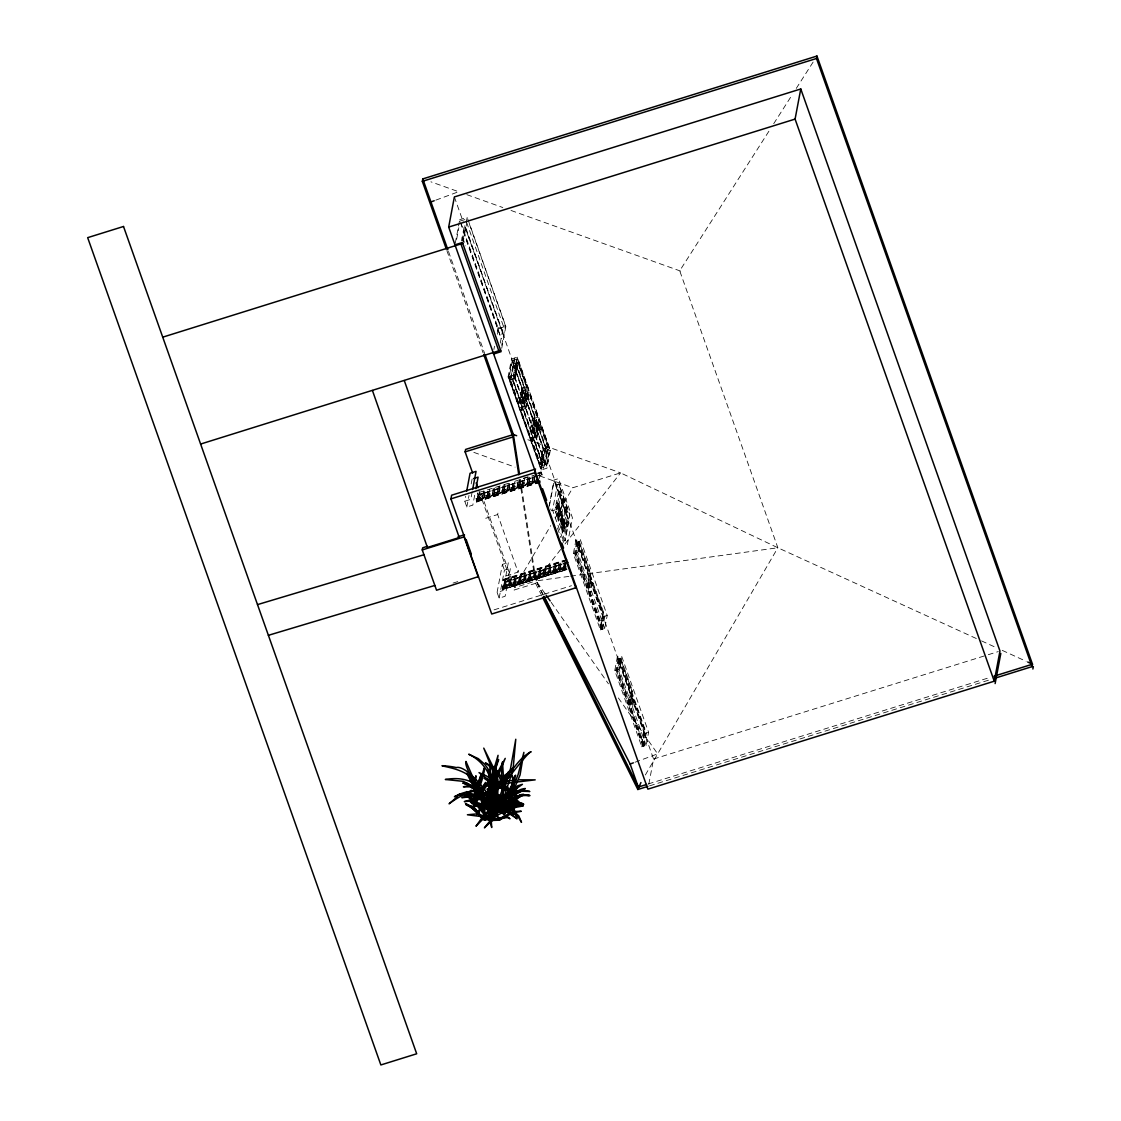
<?xml version="1.0" encoding="UTF-8"?>
<svg xmlns="http://www.w3.org/2000/svg" width="1121" height="1121" viewBox="0 0 1121 1121"><rect width="100%" height="100%" fill="white"/><g stroke="black" fill="none" stroke-linecap="round" stroke-linejoin="round"><path stroke-width="0.75" stroke-dasharray="5 3.75" d="M525.987 394.886L526.968 397.03M526.758 397.058L526.31 394.788M536.651 424.999L537.421 427.171M536.931 424.873L537.646 427.143M538.402 429.918L537.898 427.619L538.612 429.875M563.877 527.416C562.896 522.778 560.906 522.512 563.176 527.683C565.811 524.95 562.027 528.047 564.928 528.93M567.226 526.38C564.522 518.07 570.267 523.717 567.212 526.45M515.184 378.94L515.24 378.225L510.139 379.823L518.883 404.457L523.969 402.873L526.94 387.137L518.21 362.503L513.11 364.087L513.754 365.012L518.07 363.666L518.21 362.503L515.184 378.94L510.139 379.823L514.427 358.061L547.412 451.146L544.007 469.124L511.022 376.039M523.969 402.873L523.325 401.949L526.211 386.661L521.91 388.006L521.854 388.721L526.94 387.137L518.07 363.666M525.511 389.926L521.545 410.398L525.847 409.067L525.917 408.338L520.817 409.936L529.546 434.57L534.647 432.986L537.618 417.25L528.888 392.616L523.787 394.2L520.817 409.936L529.546 434.57L532.573 418.119L537.618 417.25L532.517 418.848M536.525 439.18L539.551 422.729L534.465 424.313L531.494 440.049L540.224 464.683L545.31 463.099L548.281 447.363L539.551 422.729L536.525 439.18L531.494 440.049L536.581 438.451M543.195 448.961L548.281 447.363L543.195 448.961L540.224 464.683L543.251 448.232M534.647 432.986L534.002 432.061L536.889 416.774L528.888 392.616L525.847 409.067M504.632 582.289L504.506 581.771A10.187 1.457 72.7 0 0 503.721 579.529L503.553 579.431M477.448 492.932L478.163 494.978L542.046 474.393A10.187 1.457 72.7 0 0 541.275 472.249L541.107 472.151M455.28 243.173L459.638 220.164L501.227 338.528M456.625 239.319L458.825 227.717M461.488 240.903L464.388 225.587M462.735 240.819L465.902 224.046M466.224 222.364L467.177 217.334L459.722 219.66M462.875 243.341L466.588 223.682M474.673 495.244L472.81 505.123L466.826 506.986L464.795 501.227L465.719 496.281M493.885 349.528L494.501 346.207M497.332 331.284L497.948 327.977L505.403 325.651L468.69 222.056M497.388 334.254L498.411 328.817L460.885 222.911M466.826 506.986L469.012 495.454M471.184 483.922L472.123 478.989M472.179 491.881L470.764 499.363L464.795 501.227M500.26 343.124L503.441 326.267L466.14 221.019M502.39 332.391L464.991 225.321M501.69 345.31L505.403 325.651M501.732 348.295L505.851 326.491L467.177 217.334M476.089 498.565L477.14 501.97L476.089 498.565L538.164 479.213M539.958 480.769L476.131 500.891L539.846 481.035M540.308 482.352L476.663 501.605M477.224 499.139L478.387 493.044L477.7 500.456L477.224 499.139L478.597 498.705L479.746 492.623L479.073 500.022L478.597 498.705M478.163 494.978L537.057 476.257M483.361 491.488L482.675 498.901L483.361 491.488L484.72 491.068L485.197 492.385L484.048 498.481L484.72 491.068M550.341 450.236L544.47 452.057L511.484 358.986L517.356 357.151L550.341 450.236L546.95 468.2L541.079 470.035L508.079 376.95L511.596 358.384M508.64 377.945L511.891 360.724L517.776 358.888L549.794 449.241L546.544 466.462L540.658 468.298L508.64 377.945L514.525 376.124L517.776 358.888M487.187 496.028L488.336 489.947L487.649 497.346L487.187 496.028L488.56 495.608L489.709 489.513L489.022 496.925L488.56 495.608M513.502 363.961L510.531 379.697L519.275 404.331L522.246 388.609M510.868 380.285L514.833 359.813M517.356 357.151L513.026 379.613L521.181 402.621L524.067 387.334L515.912 364.339M493.31 488.392L492.623 495.804L493.31 488.392L494.683 487.971L495.146 489.288L493.997 495.37L494.683 487.971M514.847 378.352L517.818 362.615L526.548 387.263L523.577 402.985M498.285 486.836L497.612 494.249L498.285 486.836L499.658 486.416L500.12 487.733L498.971 493.815L499.658 486.416M506.132 575.844L518.07 572.116L497.668 514.539L498.018 512.717M503.259 485.295L502.586 492.694L503.259 485.295L504.632 484.861L505.109 486.178L503.946 492.273L504.632 484.861M521.91 388.006L518.883 404.457L519.023 403.294L523.325 401.949M521.209 409.81L524.18 394.088M508.247 483.74L507.561 491.138L508.247 483.74L509.607 483.305L508.934 490.718L509.607 483.305M525.525 408.464L528.495 392.742M512.073 488.28L513.222 482.184L512.535 489.597L512.073 488.28L513.432 487.845L514.581 481.764L513.908 489.162L513.432 487.845M497.093 592.392L502.39 564.395L508.359 562.532L503.063 590.529L497.093 592.392L499.139 598.152L505.109 596.288L510.405 568.291L504.422 570.141L499.139 598.152M517.047 486.724L518.196 480.629L517.51 488.041L517.047 486.724L518.42 486.29L519.569 480.208L518.883 487.621L518.42 486.29M532.573 418.119L529.687 433.407L534.002 432.061M502.769 589.212L566.988 569.538L503.287 589.394L502.18 586.269L565.937 566.133L566.203 567.31L502.502 587.166L502.39 588.133L566.105 568.179L502.278 588.315L502.754 589.632L566.511 569.468M568.179 562.434L504.31 582.402L503.567 579.669M522.022 485.169L523.171 479.087L522.484 486.486L522.022 485.169L523.395 484.748L524.544 478.653L523.857 486.066L523.395 484.748M502.754 589.632L502.825 588.903M504.52 580.468L503.847 587.88L504.52 580.468L505.893 580.047L506.37 581.365L505.207 587.446L505.893 580.047M531.886 439.922L534.857 424.2M536.174 420.039L532.209 440.525L540.364 463.519L544.68 462.174L545.31 463.099M528.145 477.532L527.473 484.945L528.145 477.532L529.518 477.112L529.981 478.429L528.832 484.51L529.518 477.112M509.509 578.912L508.822 586.325L509.509 578.912L510.868 578.492L510.195 585.891L510.868 578.492M536.188 438.577L539.159 422.855M533.134 475.977L532.447 483.389L533.134 475.977L534.493 475.556L533.806 482.955L534.969 476.873M514.483 577.371L513.796 584.77L514.483 577.371L515.842 576.937L516.319 578.254L515.17 584.349L515.842 576.937M520.326 479.298L536.09 580.902L535.628 583.326L514.105 590.038L514.567 587.6L550.733 525.581M518.07 572.116L518.42 570.295M519.457 575.816L518.771 583.214L519.457 575.816L520.831 575.381L521.293 576.712L520.144 582.794L520.831 575.381M540.658 468.298L543.909 451.062L511.891 360.724M539.369 478.373L539.944 475.318L539.467 474.001L538.108 474.435M541.079 470.035L544.582 451.469M538.683 475.78L541.961 474.729L541.135 472.389L537.856 473.454M524.432 574.26L523.745 581.673L524.432 574.26L525.805 573.84L526.267 575.157L525.118 581.239L525.805 573.84M529.406 572.705L528.734 580.118L529.406 572.705L530.779 572.285L530.093 579.697L530.779 572.285M534.395 571.164L533.708 578.562L534.395 571.164L535.754 570.729L536.23 572.046L535.067 578.142L535.754 570.729M548.898 507.224L554.04 480.026L558.552 478.625L572.411 517.734L567.282 544.918L564.269 545.843M539.369 569.608L538.683 577.021L539.369 569.608L540.728 569.188L541.205 570.505L540.056 576.586L540.728 569.188M544.344 568.053L543.657 575.465L544.344 568.053L545.717 567.632L546.179 568.95L545.03 575.031L545.717 567.632M557.095 506.117L557.824 503.091L560.696 512.661L557.543 503.763M549.318 566.511L548.631 573.91L549.318 566.511L550.691 566.077L550.005 573.49L550.691 566.077M559.687 513.278L559.197 515.926L559.911 512.9L556.254 503.581L560.766 515.436L557.319 505.739M561.425 518.336L562.153 515.296L564.956 524.656L561.873 515.982M554.292 564.956L553.62 572.355L554.292 564.956L555.666 564.522L556.128 565.853L554.979 571.934L555.666 564.522M563.807 527.613L564.255 525.259L565.362 526.576M562.658 540.911L567.044 517.65L554.629 482.591L556.45 484.79L558.945 484.02L569.93 515.029L565.026 540.981L569.72 514.791L559.029 484.622L559.799 484.384L554.937 510.125L551.532 510.77M559.267 563.401L558.594 570.813L559.267 563.401L560.64 562.98L561.103 564.297L559.954 570.379L560.64 562.98M563.499 542.438L568.137 517.93M564.718 563.176L563.569 569.258L564.255 561.845M566.091 562.742L564.942 568.837L565.334 562.952M601.557 629.624L574.513 553.326L577.007 540.154L604.037 616.438L601.557 629.624L600.408 629.974L573.363 553.69L575.956 540M602.411 629.357L575.381 553.059L577.861 539.888L604.906 616.172L602.411 629.357L604.709 628.643L607.204 615.457L580.16 539.159L575.858 540.504L602.888 616.802L604.037 616.438M603.28 629.077L576.236 552.793L578.73 539.607L590.893 573.938L588.399 587.124L587.544 587.39L590.038 574.218L590.893 573.938M604.709 628.643L577.679 552.345L580.16 539.159M591.762 582.71L589.492 594.691L600.534 625.84L602.804 613.86L590.417 578.898M600.408 629.974L602.986 616.284M642.95 746.46L615.919 670.162L618.414 656.99L645.444 733.274L642.95 746.46L641.801 746.81L614.77 670.526L617.363 656.822M643.818 746.18L616.774 669.896L619.268 656.71L646.313 733.008L643.818 746.18L646.116 745.465L648.611 732.293L621.566 655.995L617.265 657.34L644.295 733.624L645.444 733.274M644.673 745.913L617.643 669.629L620.137 656.444L632.3 690.774L629.806 703.96L628.951 704.226L631.431 691.04L632.3 690.774M646.116 745.465L619.086 669.181L621.566 655.995M633.169 699.546L630.899 711.527L641.941 742.677L644.211 730.696L631.81 695.721M641.801 746.81L644.813 729.911L634.01 699.392L631.782 711.134L642.599 741.654M648.835 784.14L653.571 759.029L463.127 221.65M503.525 579.319L563.975 560.332M526.492 395.363C525.973 396.792 530.149 392.911 528.327 397.395C528.537 393.513 528.341 398.151 526.688 395.223M537.337 425.405L537.477 426.008M538.192 428.811C540.196 424.509 540.911 433.07 539.888 428.474C540.28 430.394 537.113 427.143 538.711 429.217M566.806 510.139L565.979 506.496L563.513 518.715L565.685 523.857L563.737 518.336M556.927 507.028L560.08 515.926L557.207 506.356L556.114 511.33L559.771 520.662L556.338 510.966M557.137 503.693L556.997 502.783L558.384 508.163L560.836 495.958L558.566 491.348L560.626 496.309M560.01 511.779L559.869 510.868L561.313 516.431L563.807 504.072L561.565 498.761M561.257 519.247L564.325 527.921L561.537 518.561L560.444 523.549L564.031 532.657L560.668 523.171M562.868 519.878L562.728 518.953L564.115 524.334L566.483 512.605L564.409 506.986L566.259 513.04M560.794 519.485L560.64 518.575L563.443 527.921L564.171 524.894L560.584 515.786L565.012 527.431L561.649 517.958M562.728 532.475L559.659 523.787L562.462 533.148L563.555 528.159L559.968 519.051L563.331 528.537M559.869 491.474L561.621 495.706L560.136 490.858L557.782 502.53L559.954 507.673L558.006 502.152M555.147 518.014L572.789 487.761L620.572 472.866L777.862 547.763L979.964 640.189M645.346 774.989L777.862 547.763L679.718 270.792L769.959 129.588M773.714 123.702L792.519 94.29M796.274 88.405L813.201 61.935M560.682 549.444L536.09 580.902L514.567 587.6L480.755 492.189M564.97 543.979L620.572 472.866L526.562 439.25M435.831 200.141L458.615 191.719L430.926 181.826M635.004 762.238L657.663 753.873L617.475 696.687M460.072 221.089L465.565 219.38M498.411 328.817L505.851 326.491M502.867 332.194L464.416 225.475M508.079 376.95L513.964 375.129L546.95 468.2M528.734 393.779L524.432 395.124L523.787 394.2M526.772 395.363L526.786 396.456M543.909 451.062L549.794 449.241M537.828 472.908L541.093 471.885M541.219 472.628L537.954 473.651L541.233 472.656M523.255 478.261L529.799 476.229M479.073 492.427L493.772 487.845M495.412 487.341L508.486 483.263M515.015 481.231L541.149 473.076M476.033 498.845L538.108 479.494M482.212 497.584L483.571 497.149M492.161 494.473L493.534 494.053M497.135 492.932L498.509 492.497M502.11 491.376L503.483 490.956M507.098 489.821L508.458 489.401M526.996 483.613L528.369 483.193M531.971 482.072L533.344 481.638M538.43 480.405L476.257 500.274L538.36 481.049M476.663 499.994L533.596 482.24M540.532 481.203L476.677 501.479M476.663 501.9L540.364 482.044M558.973 484.104L557.403 484.594L552.583 510.111L563.541 541.037L565.11 540.56M485.729 518.266L497.668 514.539M453.024 583.088L459.456 581.084M573.363 553.69L575.381 553.059M576.236 552.793L577.679 552.345M567.268 559.855L503.567 579.711L504.478 582.289M503.651 579.949L567.38 560.08M503.595 580.356L567.296 560.5M502.18 586.269L565.881 566.413M503.371 586.549L504.744 586.129M508.359 585.008L509.719 584.573M513.334 583.452L514.693 583.032M518.308 581.897L519.682 581.477M523.283 580.356L524.656 579.921M528.257 578.8L529.63 578.366M533.232 577.245L534.605 576.825M538.22 575.69L539.579 575.269M543.195 574.148L544.554 573.714M548.169 572.593L549.542 572.172M553.143 571.037L554.517 570.617M558.118 569.496L559.491 569.062M563.106 567.941L564.466 567.506M502.404 587.698L566.511 567.548M502.278 588.315L566.049 568.151L566.455 569.776M494.067 609.852L571.458 585.723M604.906 616.172L607.204 615.457M614.77 670.526L616.774 669.896M617.643 669.629L619.086 669.181M646.313 733.008L648.611 732.293M653.571 759.029L986.648 655.21M988.316 654.692L998.307 651.567M648.33 783.943L990.726 677.21M649.535 785.863L988.596 680.167M568.908 576.404L536.09 580.902L543.054 594.957M570.631 576.166L777.862 547.763M466.798 194.648L502.825 207.539M511.022 210.468L681.022 271.254M473.847 452.366L515.071 467.121M539.804 475.963L572.789 487.761M981.562 640.918L995.882 647.462M1002.244 650.376L1026.121 661.292M567.815 526.239L566.385 524.6L566.441 528.425L567.436 525.174L567.871 526.352M537.127 425.448L537.449 426.583M538.094 428.18L538.388 429.273M542.13 475.01L541.121 472.431M545.128 593.766L536.09 580.902L543.265 594.859M551.168 602.341L608.437 683.824M534.465 424.313L535.095 425.237L539.411 423.892L547.566 446.901L543.601 467.373L511.582 377.034M541.821 595.826L535.628 583.326L519.598 480.012M557.908 505.865L558.664 507.477M560.85 514.147L561.593 515.758M563.653 522.05L564.395 523.661M558.72 513.642L559.463 515.254L556.324 506.356L556.464 507.281M562.966 525.637L563.723 527.248M565.699 507.182L566.666 509.677M502.236 585.989L503.343 589.1M590.753 574.667L579.949 544.147L577.721 555.89L588.539 586.409M632.16 691.489L621.356 660.984L619.128 672.726L629.946 703.231M454.369 196.932L462.553 219.996M567.899 519.135L554.208 480.517L549.5 505.473L551.21 510.307M463.253 231.613L501.129 338.486M514.525 376.124L546.544 466.462M462.679 237.596L465.579 245.863M462.09 237.75L463.253 241.043M557.487 528.005L560.906 537.66M566.988 569.538L566.666 568.627L502.825 589.057L566.525 569.202M448.484 251.426L484.734 353.704M446.873 250.614L483.109 352.863M479.017 491.04L514.105 590.038M478.247 494.557L478.373 494.347A10.187 1.457 72.7 0 0 477.952 493.156M502.39 564.395L504.422 570.141M476.257 500.611L476.607 502.208M537.351 425.938C540.686 428.67 539.425 421.608 537.225 426.078M566.623 510.153L567.268 512.367L566.946 510.587M512.283 360.598L509.032 377.833L541.051 468.172L544.302 450.95L512.283 360.598M515.66 363.288L512.689 379.024L521.419 403.658L524.39 387.936L515.66 363.288M517.384 359.014L514.133 376.236L546.151 466.588L549.402 449.353L517.384 359.014M522.961 390.711L519.71 407.946L524.796 406.348L528.061 389.127L522.961 390.711M526.338 393.415L523.367 409.137L532.097 433.771L535.067 418.049L526.338 393.415M526.59 394.452L523.703 409.74L531.844 432.734L534.731 417.446L526.59 394.452M533.638 420.837L530.373 438.059L535.474 436.475L538.725 419.24L533.638 420.837M537.015 423.528L534.03 439.25L542.774 463.884L545.745 448.162L537.015 423.528M537.253 424.565L534.367 439.852L542.522 462.847L545.409 447.573L537.253 424.565M559.071 516.543L558.202 521.153L559.295 516.164L555.638 506.846L559.071 516.543M562.854 498.943L560.64 510.63L562.882 515.94L560.864 510.251L563.134 498.27L564.592 503.833L562.854 498.943M578.016 543.923L575.76 555.918L586.956 587.516L589.226 575.535L578.016 543.923M590.529 578.296L588.035 591.482L588.889 591.201L591.384 578.03L590.529 578.296M592.603 582.556L590.389 594.298L601.192 624.817L603.42 613.075L592.603 582.556M619.423 660.759L617.153 672.74L628.363 704.352L630.619 692.372L619.423 660.759M631.922 695.132L629.442 708.304L630.296 708.038L632.79 694.866L631.922 695.132M568.095 562.125L504.394 581.981L568.109 562.153M558.482 520.48L555.329 511.582L558.482 520.48"/><path stroke-width="1.5" d="M501.83 783.453L501.535 767.689L502.516 761.888L503.567 779.165M496.981 797.409L495.622 792.911L495.58 785.569M494.011 783.971C493.927 790.403 491.04 833.856 495.524 797.101M497.023 789.114L497.079 786.998M490.045 783.299L489.471 791.58L489.022 784.322M503.693 786.634L502.937 796.344L497.822 796.092M495.076 774.471L495.384 770.758M489.12 776.068L490.494 766.26L490.522 776.194M513.068 769.23L515.772 739.257L510.475 768.88L500.919 800.24L500.162 808.563L512.731 770.631M490.339 794.635C482.562 825.336 488.812 787.699 489.989 781.421M446.284 248.96L422.323 181.35L422.785 178.912L816.957 56.05L1032.483 664.207L1032.021 666.631L993.612 678.611M448.68 227.073L454.369 196.932L800.772 88.965L999.974 651.049L994.271 681.19L647.882 789.156L448.68 227.073L795.083 119.092L800.772 88.965M460.913 243.944L498.803 350.831M462.875 243.341L162.727 337.169M478.457 576.6L436.545 590.235L422.253 549.935L422.659 547.805L427.479 546.291M575.998 586.325L575.704 587.838L491.727 614.014L450.922 498.873L451.609 495.216L535.586 469.04M472.656 473.09L465.131 451.861L465.593 449.423L513.376 434.528L516.669 435.705M466.658 491.348L470.077 473.23L476.047 471.366L472.628 489.485M478.345 577.203L464.066 536.903L464.472 534.773L458.041 536.777M500.751 350.214L200.617 444.056M475.921 488.658L478.092 477.126L473.608 478.513M485.309 355.357L513.376 434.528L512.914 436.966L518.799 474.856M575.704 587.838L534.899 472.684L535.193 471.17M647.868 786.382L637.849 789.506L640.946 782.542M1032.021 666.631L816.494 58.488L816.957 56.05M995.126 683.586L1000.815 653.445M1032.875 669.041L1033.338 666.603M494.039 768.88L498.06 755.316L493.366 783.901L489.288 798.46L493.702 770.435M497.262 784.952L497.486 783.957C500.555 784.224 497.346 790.445 497.374 792.603M475.766 789.072L472.319 803.659L481.259 774.275L476.117 787.839M490.984 777.273L493.478 770.085M485.253 801.333L485.491 800.464C479.592 807.779 469.671 827.088 484.566 802.86M495.412 769.356L498.635 759.576L495.86 764.984M508.009 802.342C500.106 830.339 504.156 802.86 508.472 795.742M491.629 819.045L491.797 817.784L488.644 815.99L486.458 817.391L475.64 804.051M505.739 803.197L499.644 808.591L508.864 799.862L509.957 796.723M513.292 788.834L514.315 786.003M482.871 788.511L485.771 782.402C478.611 790.235 465.187 826.009 482.324 789.969M501.802 801.431L498.032 811.324L513.068 785.499M487.481 797.465L483.263 809.04L486.262 807.821L491.348 808.507M503.007 787.727C485.939 834.122 502.04 800.548 505.809 782.304L503.651 786.382M497.149 800.856L495.874 798.656M487.004 802.748L488.798 798.586M510.601 795.237L511.877 792.295M494.067 768.782L495.272 766.175M475.262 802.272C471.857 808.479 479.368 800.282 475.991 802.076M511.106 790.403L513.558 785.625M486.402 804.149L483.263 809.04L488.167 808.353M500.695 782.514L494.081 792.393L501.942 777.245L507.967 772.986L502.6 778.843M492.119 790.319L495.23 785.218M503.217 798.544L512.185 785.008M498.985 809.782L498.341 811.576L495.3 804.023M496.631 783.187L497.794 781.477L496.337 782.99L499.616 788.315L479.017 772.593L486.612 776.026L496.365 782.948M499.209 820.138L496.028 819.045L491.012 819.703L484.412 827.859L492.133 820.446L499.349 820.18L503.988 816.2L513.432 811.562L521.293 811.282L513.404 812.501L499.125 820.25L493.576 809.88M492.988 786.942L494.697 784.84M504.45 799.974L498.971 806.153L505.095 797.045L512.984 789.114M499.588 799.805L500.793 798.544M488.434 810.245L482.1 818.526L484.3 817.559M501.003 803.239L496.631 807.596M505.543 798.727L512.367 791.818M490.76 807.863L492.876 805.761M492.357 809.432L486.514 817.223L480.657 807.498L473.062 800.184L467.247 796.204L473.987 802.356M493.913 809.81L486.416 817.069L487.593 816.088L491.334 818.778M491.671 808.956L482.254 818.54L486.794 817.601M494.109 807.793L495.832 806.209M499.209 799.357L500.526 798.208M513.502 790.655L522.442 784.322L517.846 785.709L514.203 788.259M494.109 809.852L493.436 810.441L495.594 808.479L499.083 808.353M504.604 799.89L507.827 797.367M496.211 786.466C480.264 799.581 496.617 782.836 501.059 781.127M498.551 784.7L502.586 781.659M492.722 818.652L491.292 818.05L481.792 798.18L488.21 807.751L490.578 812.879L491.362 818.092L512.003 808.031L523.045 805.971L517.412 805.733M515.043 797.928C486.29 819.255 524.684 790.095 526.884 795.462C537.449 796.358 518.07 793.122 516.473 797.325M484.987 794.943L479.718 799.035L466.756 773.224L476.243 787.867M503.777 807.681L490.409 816.508L490.017 808.143L486.962 802.874M488.826 791.118C477.028 796.541 482.058 806.321 476.873 789.044M505.949 797.998L507.603 796.947M498.088 809.88L490.339 816.424L488.602 809.544M489.092 816.901L488.448 817.265L489.877 814.785C489.485 816.859 492.329 815.808 490.269 816.088M505.333 805.803L500.569 808.367M508.093 801.319L513.516 798.446M508.864 799.862L521.769 794.621L529.238 795.434L521.307 795.63M492.091 789.394L494.893 788.133M487.159 794.817L485.449 795.504L487.341 795.153M430.94 201.948L434.205 200.743M544.063 596.414L630.142 764.032L633.379 762.841M499.742 801.907C495.72 802.93 485.295 810.273 496.953 804.107M494.655 794.495L492.68 792.085L489.331 791.23L493.871 795.518M502.334 780.286L505.557 779.151M422.323 181.35L816.494 58.488M454.972 244.826L462.427 242.5L501.101 351.658L493.66 353.97M465.131 451.861L512.914 436.966L483.697 354.502M450.922 498.873L534.899 472.684M422.253 549.935L464.066 536.903M492.049 796.541L496.225 795.237L497.654 799.259L493.478 800.562M543.839 596.512L638.311 787.068L646.663 784.462M994.061 676.173L1032.483 664.207L1027.705 662.021M257.508 604.611L423.962 554.727M268.395 635.313L434.836 585.442M462.777 794.144L454.411 796.709C461.053 793.093 468.844 790.375 476.467 791.86M514.833 806.069C509.186 808.437 490.648 813.916 491.853 818.694M474.884 798.979L485.099 798.04L493.31 800.983M484.987 818.176C500.555 826.485 493.772 809.026 491.53 798.222M487.985 795.952L486.052 796.428L488.097 796.288M489.527 791.706L480.447 794.046L489.891 791.202M489.26 793.78L490.003 793.64M496.981 788.652L502.46 787.867M481.217 792.477L483.964 792.701L478.667 790.655L474.814 791.3L474.701 780.426L475.949 775.746L474.842 791.286L477.98 791.636M502.811 802.734L505.739 802.37M473.314 799.96L481.371 799.413M518.967 779.824L535.193 779.852L498.228 784.266L483.754 748.127L494.627 769.987L497.892 779.501L498.13 784.21L504.786 781.197L515.702 780.16M512.731 801.529L517.482 801.487L508.191 801.011M487.621 794.873C481.918 794.046 443.033 801.739 472.95 794.761C488.574 800.394 463.197 768.502 465.986 761.453L477.7 788.315L478.275 794.929L489.919 793.654M492.175 795.125L493.702 795.041M494.529 803.449C490.704 803.757 479.802 807.568 492.301 804.78M495.356 809.586L497.36 809.53M499.321 786.984L502.712 787.054M491.068 796.19L494.165 796.274M468.018 795.125C462.945 790.711 435.691 815.247 457.186 796.891C458.685 786.48 498.803 806.419 472.459 795.924M507.295 788.231L504.198 787.292M502.25 787.643L499.42 788.035L505.753 787.376M487.999 818.05C494.753 820.992 500.877 816.284 507.813 816.943L509.999 818.75L507.238 817.559L494.137 819.465L490.185 799.077M469.012 793.262L479.858 795.35M490.9 798.376C484.748 798.25 495.538 796.821 496.953 798.264M491.699 794.733L493.815 794.943M497.149 794.271L502.881 796.442L501.802 784.938M483.824 805.396C459.764 808.451 480.349 803.687 486.122 807.891M503.329 806.391L511.12 808.129M500.092 809.965L503.147 810.679M485.113 817.321L489.443 818.848L499.532 804.332L495.09 807.835L489.26 818.554L491.713 827.494L491.292 821.118L486.332 816.214L476.243 813.944L467.415 814.771L483.025 816.803M492.035 798.67L494.305 799.273M501.746 808.619L504.66 809.446M507.925 797.535L502.53 796.33L504.268 794.957L507.098 795.728M508.57 800.8L509.957 801.165C513.838 810.847 514.217 804.332 522.246 803.533L523.759 804.289L513.446 804.023L503.497 806.293L495.664 809.474L494.992 802.076M508.219 806.293L511.961 807.666M486.22 800.002L492.301 802.216M503.539 787.166L505.179 788.539M510.601 798.376L513.278 799.259M488.546 803.715L490.522 804.416M487.845 806.924L493.8 810.665L491.53 809.614M509.368 796.26L514.259 798.418M489.933 808.731L492.427 809.684M494.403 810.483L498.032 812.249L495.258 810.189M491.951 791.93L494.403 792.911M491.867 794.901L495.104 796.456L492.553 794.116M472.894 782.822C464.584 778.198 454.523 777.904 445.331 779.473L463.323 781.351L474.898 787.503M506.174 811.548L517.061 818.82L507.295 810.665M486.766 803.799L490.353 805.593M494.333 806.195C501.381 809.754 512.801 820.432 496.183 809.194M470.89 786.101L462.763 782.976L473.524 786.382M508.416 801.081L510.013 802.019M495.622 792.911L493.786 792.057L495.188 796.933M503.063 802.916L507.897 805.649L511.484 809.222M515.646 800.45L523.185 805.677L516.347 799.567M488.013 818.148L490.634 821.09L488.35 818.862M500.667 805.228L499.798 804.696L500.498 805.509M501.577 796.863L506.033 800.548L507.799 803.953L520.06 774.989L523.885 752.373L518.112 774.569L508.934 797.662L507.841 803.883L504.534 800.254M503.343 806.98C507.337 810.735 509.018 814.855 515.478 814.308L517.776 816.2L521.503 822.338L518.743 815.836L516.697 813.986L508.261 812.641L501.465 806.475M494.081 803.14L490.087 801.025L491.236 802.286M496.323 804.654L500.092 808.661L495.412 802.51M507.463 802.916L511.694 806.56M482.324 796.765L492.231 806.77L488.868 801.501L481.904 794.565M473.048 779.081C465.481 771.43 454.79 768.6 444.603 766.386C435.102 764.676 454.271 766.61 456.121 767.619C471.661 762.911 514.777 832.469 474.183 780.23M487.803 809.53C483.95 805.621 476.719 802.65 472.305 803.449C478.008 800.66 484.3 805.214 487.985 809.404M500.793 810.133L504.1 813.257L502.25 809.18L500.835 808.395L498.06 811.212L493.772 804.64M496.659 787.783L497.668 788.708L497.121 787.531M494.515 785.751L489.793 779.852L484.16 778.268L494.081 785.513L505.235 758.371L496.014 775.354L493.632 785.429L495.146 783.481L495.86 784.854M481.554 796.919L486.192 801.557M476.929 788.932L478.611 790.669M493.058 807.989L490.073 804.92L491.671 807.246M500.19 798.965L501.269 800.324L500.512 798.755M477.616 786.746C483.081 792.253 494.781 822.45 481.259 794.873M512.998 810.959L517.131 817.153L514.245 810.427M546.137 595.195L550.159 600.912M484.973 802.874L480.601 795.938M508.43 789.072L507 787.334L508.009 789.815M495.79 811.464L499.363 820.082M479.354 791.874C484.104 801.123 487.467 826.99 480.082 795.714M496.561 798.698L499.279 805.999L495.034 786.367M494.922 798.152L499.293 805.957L497.192 788.736M493.997 778.731L495.72 782.85M491.881 819.661L492.497 820.81L492.231 819.563M511.891 804.303C512.872 810.371 518.294 801.389 522.246 803.533L514.203 802.636L504.394 804.864L496.071 809.544L495.874 804.99M489.401 792.659L487.215 788.834L487.635 789.997M542.606 597.395L637.849 789.506M504.016 787.713L505.095 789.73M488.238 770.141L489.064 771.977M503.469 786.606C501.83 781.883 505.879 787.488 505.781 789.716M795.083 119.092L994.271 681.19M542.592 488.784L546.67 500.288M561.831 543.068L563.569 548.001M422.785 178.912L447.896 249.787M630.142 764.032L638.311 787.068M476.131 482.885L477.868 487.775M466.182 539.607L471.324 554.11M404.289 380.565L459.26 537.534L427.409 547.468L372.438 390.5M509.116 791.118L510.055 803.309L523.689 794.355C512.171 794.214 508.57 814.813 508.598 792.869M490.297 778.156C486.878 767.689 478.667 758.847 468.69 754.223L478.275 758.637L484.72 764.256L487.747 768.403L492.567 779.557L493.955 792.379L491.573 782.57M507.771 787.11C509.775 806.56 510.756 778.703 515.646 775.186C514.049 780.72 509.144 806.321 507.126 786.059M496.505 800.786L496.813 802.09L496.813 798.698M513.628 780.244L511.793 775.031C516.417 788.918 505.571 802.384 525.287 788.525C509.649 789.885 515.842 806.335 513.894 781.491M489.331 773.28L489.947 778.857M495.286 800.366L495.818 803.463M513.376 434.528L519.513 474.141M491.04 786.746L492.399 806.63L489.583 792.883M488.574 772.817L488.966 776.979M488.826 784.826L489.359 791.3M495.426 782.584L495.146 776.769M516.543 787.797L515.828 800.184L512.829 806.602L516.599 786.732L516.543 787.797M508.472 812.347C518.645 805.999 528.019 794.663 508.472 812.347M480.559 794.018L466.168 782.808L476.593 788.525L480.615 794.158L493.941 775.774L484.482 786.017L480.559 794.018M484.328 769.524C484.987 771.206 477 798.797 476.789 788.441L477.336 790.88L469.895 786.844L463.379 786.816L469.181 785.625L477.378 790.711L484.202 767.955L484.328 769.524M485.267 819.689L481.47 818.526L475.977 826.191L482.548 819.521C490.564 822.786 479.143 806.209 483.221 801.865L485.169 813.257L484.959 819.955L496.085 818.596L489.359 818.022L485.295 819.675M482.254 818.54L473.272 809.026L465.467 803.547L470.834 806.097L477.364 811.17L482.254 818.54M511.162 797.059L510.139 802.146L513.614 795.279L514.553 795.125L512.115 794.397L511.162 797.059M515.338 813.201L515.212 814.28C507.309 799.932 510.461 798.012 515.338 813.201M479.466 813.075L479.171 814.421L477.98 812.585C476.789 813.271 470.484 805.579 466.182 805.046L471.282 806.209L475.416 808.675L477.896 813.342L479.466 813.075M509.144 793.682L522.064 791.23L529.799 791.482L522.596 790.081L509.144 793.682M504.128 781.043L503.105 784.966L501.325 777.442L497.654 771.136L491.39 765.965L485.421 762.897L496.813 772.229L503.231 784.98L508.472 773.126L513.362 767.689L507.953 772.369L504.128 781.043M477.28 790.403L487.887 785.359L477.28 790.403M502.292 782.99C489.162 804.892 526.702 752.107 531.144 751.715C518.168 758.272 511.554 772.439 502.292 782.99M504.716 812.823L503.763 814.21L509.803 809.138L512.703 809.614L514.217 811.015L508.542 809.923L504.716 812.823M465.397 795.307L464.697 796.246L471.843 791.342L475.108 791.356L471.086 790.291L465.397 795.307M474.912 804.57L466.518 791.594L472.544 798.39L474.898 804.528M464.458 801.585L469.671 801.123L472.277 803.673L470.666 800.534L469.363 800.17L464.458 801.585M123.506 226.484L87.662 237.652L380.86 1064.95L416.69 1053.782L123.506 226.484"/></g></svg>
